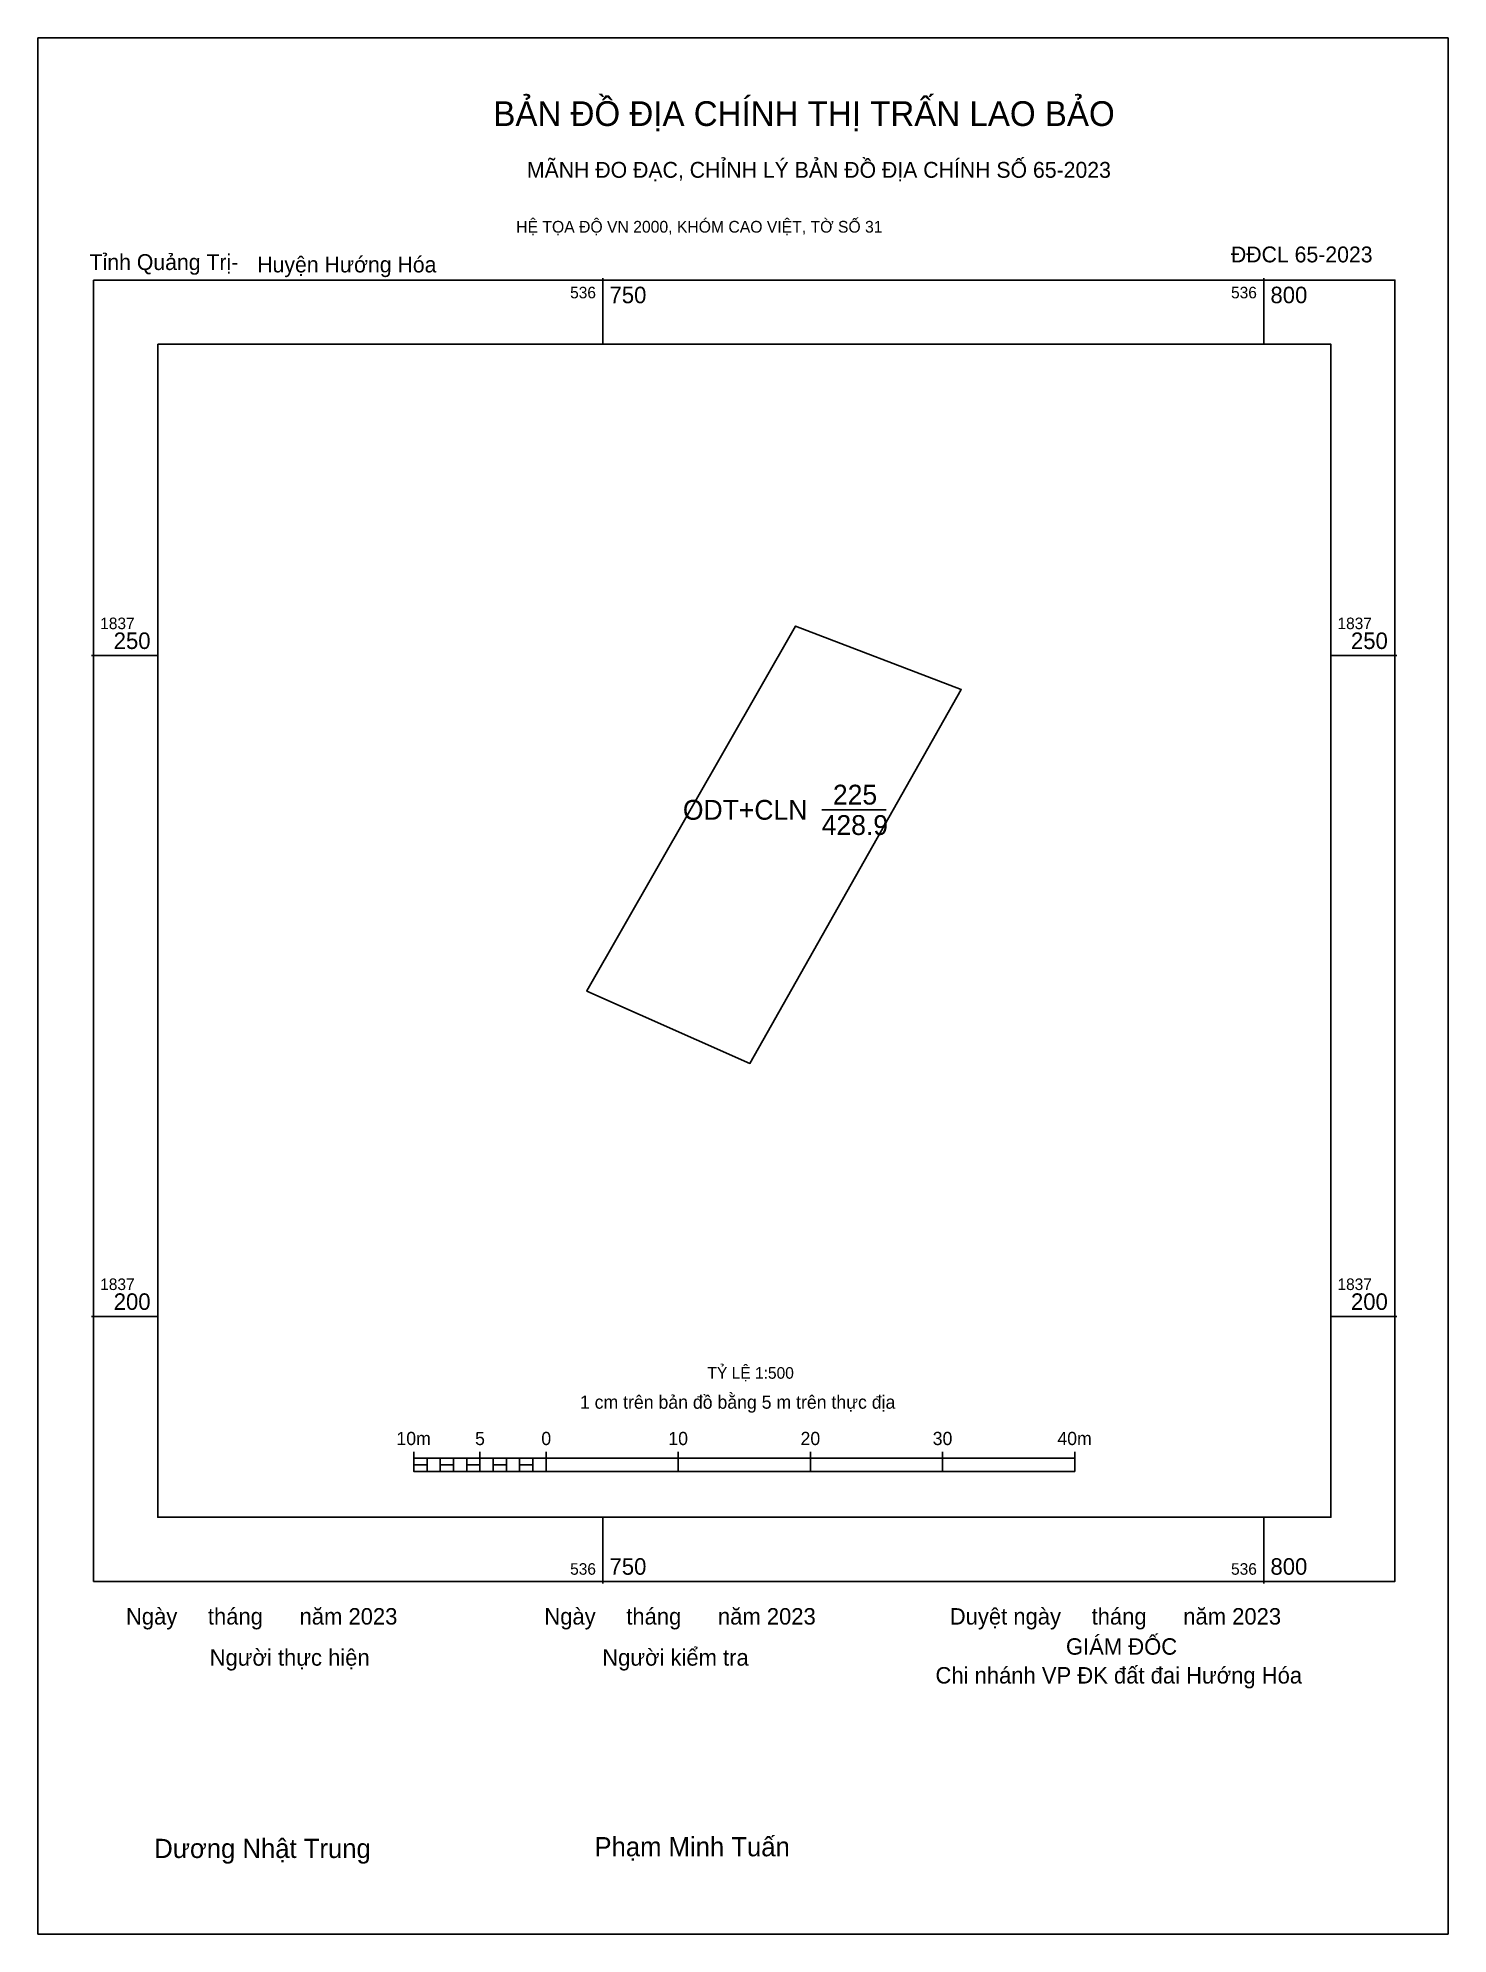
# Model space of a CAD drawing. Extents: x 536707 to 536814, y 1837153 to 1837297.
import ezdxf

# ---------------------------------------------------------------- set-up
doc = ezdxf.new("R2010")
doc.units = 0
for name, color, linetype in [('Level 10', 7, 'Continuous'), ('Level 13', 7, 'Continuous'), ('Level 15', 7, 'Continuous'), ('Level 27', 7, 'Continuous'), ('Level 29', 7, 'Continuous'), ('Level 6', 7, 'Continuous'), ('Level 62', 7, 'Continuous'), ('Level 63', 7, 'Continuous'), ('Level 9', 7, 'Continuous')]:
    doc.layers.add(name, color=color, linetype=linetype)

msp = doc.modelspace()

# ---------------------------------------------------------------- linework, layer by layer
at = {"layer": 'Level 10'}
msp.add_lwpolyline([(536748.78, 1837224.62), (536748.79, 1837224.63), (536764.58, 1837252.23), (536777.11, 1837247.43), (536761.12, 1837219.15)], close=True, dxfattribs=at)
at = {"layer": 'Level 15'}
msp.add_lwpolyline([(536707.26, 1837296.73), (536813.94, 1837296.73), (536813.94, 1837153.27), (536707.26, 1837153.27)], close=True, dxfattribs=at)
at = {"layer": 'Level 27'}
for p, q in [((536764.58, 1837252.23), (536764.59, 1837252.23)), ((536777.11, 1837247.43), (536777.11, 1837247.42)), ((536748.78, 1837224.62), (536748.78, 1837224.61)), ((536761.12, 1837219.15), (536761.12, 1837219.15))]:
    msp.add_line(p, q, dxfattribs=at)
at = {"layer": 'Level 29'}
msp.add_line((536766.55, 1837238.33), (536771.44, 1837238.33), dxfattribs=at)
at = {"layer": 'Level 62'}
msp.add_lwpolyline([(536716.32, 1837273.56), (536805.07, 1837273.56), (536805.07, 1837184.81), (536716.32, 1837184.81)], close=True, dxfattribs=at)
at = {"layer": 'Level 63'}
for p, q in [((536750, 1837278.56), (536750, 1837273.56)), ((536800, 1837278.56), (536800, 1837273.56)), ((536711.32, 1837250), (536716.32, 1837250)), ((536805.07, 1837250), (536810.07, 1837250)), ((536711.32, 1837200), (536716.32, 1837200)), ((536805.07, 1837200), (536810.07, 1837200)), ((536735.7, 1837189.77), (536735.7, 1837188.27)), ((536740.7, 1837189.77), (536740.7, 1837188.27)), ((536745.7, 1837189.77), (536745.7, 1837188.27)), ((536755.7, 1837189.77), (536755.7, 1837188.27)), ((536765.7, 1837189.77), (536765.7, 1837188.27)), ((536775.7, 1837189.77), (536775.7, 1837188.27)), ((536785.7, 1837189.77), (536785.7, 1837188.27)), ((536735.7, 1837189.27), (536785.7, 1837189.27)), ((536735.7, 1837188.27), (536785.7, 1837188.27)), ((536736.7, 1837189.27), (536736.7, 1837188.27)), ((536737.7, 1837189.27), (536737.7, 1837188.27)), ((536738.7, 1837189.27), (536738.7, 1837188.27)), ((536739.7, 1837189.27), (536739.7, 1837188.27)), ((536740.7, 1837189.27), (536740.7, 1837188.27)), ((536741.7, 1837189.27), (536741.7, 1837188.27)), ((536742.7, 1837189.27), (536742.7, 1837188.27)), ((536743.7, 1837189.27), (536743.7, 1837188.27)), ((536744.7, 1837189.27), (536744.7, 1837188.27)), ((536745.7, 1837189.27), (536745.7, 1837188.27)), ((536750, 1837184.81), (536750, 1837179.81)), ((536800, 1837184.81), (536800, 1837179.81))]:
    msp.add_line(p, q, dxfattribs=at)
for points in [[(536711.47, 1837278.41), (536809.92, 1837278.41), (536809.92, 1837179.96), (536711.47, 1837179.96)], [(536735.7, 1837188.77), (536736.7, 1837188.77), (536736.7, 1837188.27), (536735.7, 1837188.27)], [(536735.7, 1837188.77), (536736.7, 1837188.77), (536736.7, 1837188.27), (536735.7, 1837188.27)], [(536737.7, 1837188.77), (536738.7, 1837188.77), (536738.7, 1837188.27), (536737.7, 1837188.27)], [(536739.7, 1837188.77), (536740.7, 1837188.77), (536740.7, 1837188.27), (536739.7, 1837188.27)], [(536741.7, 1837188.77), (536742.7, 1837188.77), (536742.7, 1837188.27), (536741.7, 1837188.27)], [(536743.7, 1837188.77), (536744.7, 1837188.77), (536744.7, 1837188.27), (536743.7, 1837188.27)]]:
    msp.add_lwpolyline(points, close=True, dxfattribs=at)

# ---------------------------------------------------------------- texts
at = {"layer": 'Level 13'}
for s, p in [('225', (536767.4, 1837238.73)), ('ODT+CLN', (536756.05, 1837237.58)), ('428.9', (536766.55, 1837236.43))]:
    msp.add_text(s, height=1.5, dxfattribs=at).set_placement(p)
at = {"layer": 'Level 6'}
msp.add_text('TỶ LỆ 1:500', height=0.879, dxfattribs=at).set_placement((536757.91, 1837195.29))
at = {"layer": 'Level 63'}
for s, height, p in [('BẢN ĐỒ ĐỊA CHÍNH THỊ TRẤN LAO BẢO', 1.8718, (536741.71, 1837290.07)), ('MÃNH ĐO ĐẠC, CHỈNH LÝ BẢN ĐỒ ĐỊA CHÍNH SỐ 65-2023', 1.2011, (536744.25, 1837286.15)), ('HỆ TỌA ĐỘ VN 2000, KHÓM CAO VIỆT, TỜ SỐ 31', 0.8891, (536743.44, 1837282)), ('536', 0.875, (536747.52, 1837277.03)), ('750', 1.25, (536750.5, 1837276.66)), ('536', 0.875, (536797.52, 1837277.03)), ('800', 1.25, (536800.5, 1837276.66)), ('1837', 0.875, (536711.97, 1837252)), ('1837', 0.875, (536805.57, 1837252)), ('250', 1.25, (536712.99, 1837250.5)), ('250', 1.25, (536806.59, 1837250.5)), ('1837', 0.875, (536711.97, 1837202)), ('1837', 0.875, (536805.57, 1837202)), ('200', 1.25, (536712.99, 1837200.5)), ('200', 1.25, (536806.59, 1837200.5)), ('1 cm trên bản đồ bằng 5 m trên thực địa', 1, (536748.26, 1837193.02)), ('10m', 1, (536734.38, 1837190.27)), ('5', 1, (536740.33, 1837190.27)), ('0', 1, (536745.34, 1837190.27)), ('10', 1, (536754.95, 1837190.27)), ('20', 1, (536764.95, 1837190.27)), ('30', 1, (536774.95, 1837190.27)), ('40m', 1, (536784.38, 1837190.27)), ('536', 0.875, (536747.52, 1837180.46)), ('750', 1.25, (536750.5, 1837180.46)), ('536', 0.875, (536797.52, 1837180.46)), ('800', 1.25, (536800.5, 1837180.46)), ('Ngày     tháng      năm 2023', 1.2442, (536713.92, 1837176.69)), ('Ngày     tháng      năm 2023', 1.2442, (536745.57, 1837176.69)), ('Duyệt ngày     tháng      năm 2023', 1.2442, (536776.24, 1837176.69)), ('GIÁM ĐỐC', 1.244, (536785.03, 1837174.41)), ('Người thực hiện', 1.2442, (536720.25, 1837173.58)), ('Người kiểm tra', 1.2442, (536749.95, 1837173.58)), ('Chi nhánh VP ĐK đất đai Hướng Hóa', 1.2442, (536775.16, 1837172.23)), ('Dương Nhật Trung', 1.4512, (536716.06, 1837159.03)), ('Phạm Minh Tuấn', 1.4512, (536749.36, 1837159.16))]:
    msp.add_text(s, height=height, dxfattribs=at).set_placement(p)
at = {"layer": 'Level 9'}
for s, p in [('Tỉnh Quảng Trị-', (536711.17, 1837279.17)), ('Huyện Hướng Hóa', (536723.85, 1837278.99)), ('ĐĐCL 65-2023', (536797.51, 1837279.75))]:
    msp.add_text(s, height=1.2011, dxfattribs=at).set_placement(p)

doc.saveas('drawing.dxf')
